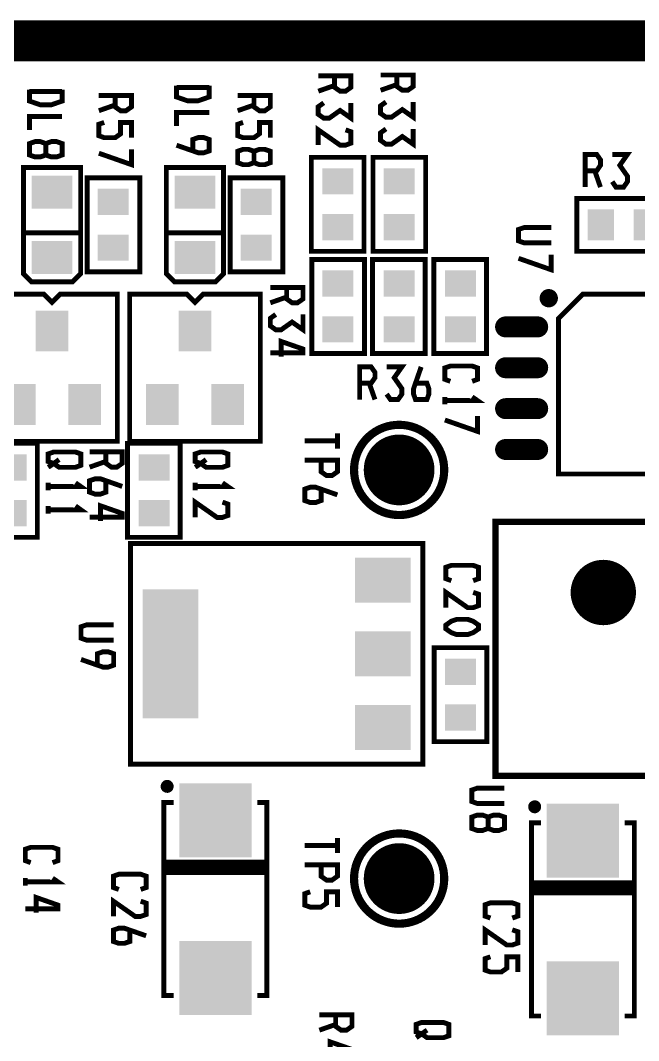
# Model space of a CAD drawing. Extents: x 36 to 154, y -1 to 63.
# Drawn here: x 93.63 to 112.86, y 31.16 to 62.87 of the extents above; entities that cross this region are included whole.
import ezdxf

# ---------------------------------------------------------------- set-up
doc = ezdxf.new("R2010")
doc.units = 0
doc.header["$MEASUREMENT"] = 0
doc.layers.get('0').update_dxf_attribs({"linetype": 'CONTINUOUS'})
for name, color, linetype in [('25-336-0_BOT', 7, 'CONTINUOUS'), ('25-336-0_DRD', 7, 'CONTINUOUS'), ('25-336-0_SST', 1, 'CONTINUOUS'), ('25-336-0_TOP', 4, 'CONTINUOUS'), ('THRUHOLE_TAP', 10, 'CONTINUOUS')]:
    doc.layers.add(name, color=color, linetype=linetype)

# ---------------------------------------------------------------- blocks, each defined once
blk = doc.blocks.new('ROUND_10')
at = {"const_width": 1.016}
blk.add_lwpolyline([(-0.508, 0, 1), (0.508, 0, 1)], format="xyb", close=True, dxfattribs=at)
blk = doc.blocks.new('ROUND_32')
at = {"const_width": 1.09982}
blk.add_lwpolyline([(-0.54991, 0, 1), (0.54991, 0, 1)], format="xyb", close=True, dxfattribs=at)
blk = doc.blocks.new('RECTANGLE_1')
blk.add_solid([(0.4826, 0.4064), (0.4826, -0.4064), (-0.4826, 0.4064), (-0.4826, -0.4064)])
blk = doc.blocks.new('RECTANGLE_7')
blk.add_solid([(0.4064, 0.4826), (0.4064, -0.4826), (-0.4064, 0.4826), (-0.4064, -0.4826)])
blk = doc.blocks.new('RECTANGLE_8')
blk.add_solid([(1.12522, 1.14935), (1.12522, -1.14935), (-1.12522, 1.14935), (-1.12522, -1.14935)])
blk = doc.blocks.new('RECTANGLE_19')
blk.add_solid([(0.63627, 0.51308), (0.63627, -0.51308), (-0.63627, 0.51308), (-0.63627, -0.51308)])
blk = doc.blocks.new('RECTANGLE_40')
blk.add_solid([(0.508, 0.635), (0.508, -0.635), (-0.508, 0.635), (-0.508, -0.635)])
blk = doc.blocks.new('OBLONG_49')
at = {"const_width": 0.65024}
blk.add_lwpolyline([(0.50038, 0), (-0.50038, 0)], dxfattribs=at)
at = {"const_width": 0.32512}
for points in [[(-0.66294, 0, 1), (-0.33782, 0, 1)], [(0.33782, 0, 1), (0.66294, 0, 1)]]:
    blk.add_lwpolyline(points, format="xyb", close=True, dxfattribs=at)
blk = doc.blocks.new('RECTANGLE_50')
blk.add_solid([(0.8636, 2.0066), (0.8636, -2.0066), (-0.8636, 2.0066), (-0.8636, -2.0066)])
blk = doc.blocks.new('RECTANGLE_51')
blk.add_solid([(0.8636, 0.6985), (0.8636, -0.6985), (-0.8636, 0.6985), (-0.8636, -0.6985)])
blk = doc.blocks.new('ROUND_11')
at = {"const_width": 0.50038}
blk.add_lwpolyline([(-0.25019, 0, 1), (0.25019, 0, 1)], format="xyb", close=True, dxfattribs=at)
blk = doc.blocks.new('ROUND_66')
at = {"const_width": 0.54991}
blk.add_lwpolyline([(-0.274954, 0, 1), (0.274954, 0, 1)], format="xyb", close=True, dxfattribs=at)

msp = doc.modelspace()

# ---------------------------------------------------------------- linework, layer by layer
at = {"layer": '25-336-0_DRD'}
for points, const_width in [([(38.1, 0), (153.67, 0), (153.67, 62.23), (36.83, 62.23), (36.83, 0), (38.1, 0)], 1.27), ([(105.41, 49.53), (104.775, 48.895)], 0.254), ([(106.045, 48.895), (105.41, 49.53)], 0.254), ([(104.775, 48.895), (105.41, 48.26)], 0.254), ([(105.41, 48.26), (106.045, 48.895)], 0.254), ([(111.125, 45.72), (111.125, 44.45)], 0.254), ([(112.395, 45.72), (111.125, 45.72)], 0.254), ([(111.76, 45.72), (111.76, 44.45)], 0.254), ([(112.395, 44.45), (112.395, 45.72)], 0.254), ([(112.395, 45.085), (111.125, 45.085)], 0.254), ([(111.125, 44.45), (112.395, 44.45)], 0.254), ([(105.41, 36.83), (104.775, 36.195)], 0.254), ([(106.045, 36.195), (105.41, 36.83)], 0.254), ([(104.775, 36.195), (105.41, 35.56)], 0.254), ([(105.41, 35.56), (106.045, 36.195)], 0.254)]:
    msp.add_lwpolyline(points, dxfattribs=dict(at, const_width=const_width))
at = {"layer": '25-336-0_SST'}
for points, const_width in [([(103.4034, 61.14034), (103.4034, 60.78474), (103.57358, 60.66536), (103.74376, 60.66536), (103.9114, 60.78474), (103.9114, 61.14034), (102.8954, 61.14034)], 0.1524), ([(105.34142, 61.16828), (105.34142, 60.81268), (105.50906, 60.6933), (105.67924, 60.6933), (105.84942, 60.81268), (105.84942, 61.16828), (104.83342, 61.16828)], 0.1524), ([(98.48596, 60.84062), (98.48596, 60.48502), (98.82378, 60.36818), (99.16414, 60.36818), (99.50196, 60.48502), (99.50196, 60.84062)], 0.1524), ([(103.4034, 60.84316), (102.8954, 60.66536)], 0.1524), ([(105.34142, 60.8711), (104.83342, 60.6933)], 0.1524), ([(93.91396, 60.71362), (93.91396, 60.35802), (94.25178, 60.24118), (94.59214, 60.24118), (94.92996, 60.35802), (94.92996, 60.71362)], 0.1524), ([(93.91396, 60.6552), (94.92996, 60.6552)], 0.1524), ([(96.57842, 60.53328), (96.57842, 60.17768), (96.74606, 60.0583), (96.91624, 60.0583), (97.08642, 60.17768), (97.08642, 60.53328), (96.07042, 60.53328)], 0.1524), ([(98.48596, 60.7822), (99.50196, 60.7822)], 0.1524), ([(100.89642, 60.53328), (100.89642, 60.17768), (101.06406, 60.0583), (101.23424, 60.0583), (101.40442, 60.17768), (101.40442, 60.53328), (100.38842, 60.53328)], 0.1524), ([(96.57842, 60.2361), (96.07042, 60.0583)], 0.1524), ([(100.89642, 60.2361), (100.38842, 60.0583)], 0.1524), ([(103.06558, 60.30214), (102.8954, 60.18276), (102.8954, 59.94654), (103.06558, 59.82716), (103.23576, 59.82716), (103.57358, 60.06592), (103.9114, 59.82716), (103.9114, 60.30214)], 0.1524), ([(105.00106, 60.33008), (104.83342, 60.2107), (104.83342, 59.97448), (105.00106, 59.8551), (105.17124, 59.8551), (105.50906, 60.09386), (105.84942, 59.8551), (105.84942, 60.33008)], 0.1524), ([(93.91396, 59.4614), (93.91396, 59.87542), (94.92996, 59.87542)], 0.1524), ([(98.48596, 59.5884), (98.48596, 60.00242), (99.50196, 60.00242)], 0.1524), ([(96.23806, 59.69508), (96.07042, 59.63666), (96.07042, 59.28106), (96.23806, 59.2201), (96.57842, 59.2201), (96.74606, 59.33948), (96.74606, 59.69508), (97.08642, 59.69508), (97.08642, 59.2201)], 0.1524), ([(100.55606, 59.69508), (100.38842, 59.63666), (100.38842, 59.28106), (100.55606, 59.2201), (100.89642, 59.2201), (101.06406, 59.33948), (101.06406, 59.69508), (101.40442, 59.69508), (101.40442, 59.2201)], 0.1524), ([(102.8954, 58.98896), (102.8954, 59.46394), (103.57358, 58.98896), (103.74376, 58.98896), (103.9114, 59.04992), (103.9114, 59.40552), (103.74376, 59.46394)], 0.1524), ([(98.99396, 58.80862), (98.99396, 59.16422), (99.16414, 59.22518), (99.33178, 59.22518), (99.50196, 59.16422), (99.50196, 58.80862), (99.33178, 58.7502), (99.16414, 58.7502), (98.48596, 58.98642)], 0.1524), ([(105.00106, 59.49188), (104.83342, 59.3725), (104.83342, 59.13628), (105.00106, 59.0169), (105.17124, 59.0169), (105.50906, 59.25566), (105.84942, 59.0169), (105.84942, 59.49188)], 0.1524), ([(94.42196, 58.68162), (94.59214, 58.6232), (94.75978, 58.6232), (94.92996, 58.68162), (94.92996, 59.03722), (94.75978, 59.09818), (94.59214, 59.09818), (94.42196, 59.03722), (94.42196, 58.68162), (94.25178, 58.6232), (94.08414, 58.6232), (93.91396, 58.68162), (93.91396, 59.03722), (94.08414, 59.09818), (94.25178, 59.09818), (94.42196, 59.03722)], 0.1524), ([(96.07042, 58.7375), (97.08642, 58.3819), (97.08642, 58.85688)], 0.1524), ([(100.89642, 58.44286), (101.06406, 58.3819), (101.23424, 58.3819), (101.40442, 58.44286), (101.40442, 58.79846), (101.23424, 58.85688), (101.06406, 58.85688), (100.89642, 58.79846), (100.89642, 58.44286), (100.72624, 58.3819), (100.55606, 58.3819), (100.38842, 58.44286), (100.38842, 58.79846), (100.55606, 58.85688), (100.72624, 58.85688), (100.89642, 58.79846)], 0.1524), ([(102.6795, 58.6105), (102.6795, 55.6895), (104.3178, 55.6895), (104.3178, 58.6105), (102.6795, 58.6105)], 0.1524), ([(106.2355, 55.6895), (106.2355, 58.6105), (104.5972, 58.6105), (104.5972, 55.6895), (106.2355, 55.6895)], 0.1524), ([(111.19866, 58.1914), (111.55426, 58.1914), (111.6711, 58.36158), (111.6711, 58.53176), (111.55426, 58.6994), (111.19866, 58.6994), (111.19866, 57.6834)], 0.1524), ([(112.03686, 57.85358), (112.1537, 57.6834), (112.39246, 57.6834), (112.5093, 57.85358), (112.5093, 58.02376), (112.27308, 58.36158), (112.5093, 58.6994), (112.03686, 58.6994)], 0.1524), ([(95.25, 54.737), (93.98, 54.737), (93.726, 54.991), (93.726, 58.293), (95.504, 58.293), (95.504, 54.991), (95.25, 54.737)], 0.1524), ([(99.695, 54.737), (98.425, 54.737), (98.171, 54.991), (98.171, 58.293), (99.949, 58.293), (99.949, 54.991), (99.695, 54.737)], 0.1524), ([(97.3455, 55.0545), (97.3455, 57.9755), (95.7072, 57.9755), (95.7072, 55.0545), (97.3455, 55.0545)], 0.1524), ([(101.7905, 55.0545), (101.7905, 57.9755), (100.1522, 57.9755), (100.1522, 55.0545), (101.7905, 55.0545)], 0.1524), ([(111.4933, 58.1914), (111.6711, 57.6834)], 0.1524), ([(110.9345, 55.6895), (113.8555, 55.6895), (113.8555, 57.3278), (110.9345, 57.3278), (110.9345, 55.6895)], 0.1524), ([(110.13948, 55.95366), (109.29366, 55.95366), (109.12348, 56.01208), (109.12348, 56.36768), (109.29366, 56.4261), (110.13948, 56.4261)], 0.1524), ([(95.504, 56.261), (93.726, 56.261)], 0.1524), ([(99.949, 56.261), (98.171, 56.261)], 0.1524), ([(104.3305, 52.5145), (104.3305, 55.4355), (102.6922, 55.4355), (102.6922, 52.5145), (104.3305, 52.5145)], 0.1524), ([(104.5845, 55.4355), (104.5845, 52.5145), (106.2228, 52.5145), (106.2228, 55.4355), (104.5845, 55.4355)], 0.1524), ([(106.4895, 55.4355), (106.4895, 52.5145), (108.1278, 52.5145), (108.1278, 55.4355), (106.4895, 55.4355)], 0.1524), ([(109.12348, 55.47106), (110.13948, 55.11546), (110.13948, 55.5879)], 0.1524), ([(101.91242, 54.56428), (101.91242, 54.20868), (102.08006, 54.0893), (102.25024, 54.0893), (102.42042, 54.20868), (102.42042, 54.56428), (101.40442, 54.56428)], 0.1524), ([(92.583, 49.784), (96.647, 49.784), (96.647, 54.356), (94.869, 54.356), (94.615, 54.102), (94.361, 54.356), (92.583, 54.356), (92.583, 49.784)], 0.1524), ([(97.028, 49.784), (101.092, 49.784), (101.092, 54.356), (99.314, 54.356), (99.06, 54.102), (98.806, 54.356), (97.028, 54.356), (97.028, 49.784)], 0.1524), ([(101.91242, 54.2671), (101.40442, 54.0893)], 0.1524), ([(110.26902, 54.26202), (109.85754, 54.26202)], 0.1524), ([(110.1852, 54.39918), (109.93882, 54.39918)], 0.1524), ([(109.9566, 54.40934), (109.9566, 54.0512)], 0.1524), ([(110.09376, 54.43728), (110.09376, 54.02326)], 0.1524), ([(110.23092, 54.35346), (110.23092, 54.10708)], 0.1524), ([(111.125, 54.356), (114.173, 54.356), (114.173, 48.768), (110.363, 48.768), (110.363, 53.594), (111.125, 54.356)], 0.1524), ([(110.24108, 54.12486), (109.88294, 54.12486)], 0.1524), ([(101.57206, 53.72608), (101.40442, 53.6067), (101.40442, 53.37048), (101.57206, 53.2511), (101.74224, 53.2511), (102.08006, 53.48986), (102.42042, 53.2511), (102.42042, 53.72608)], 0.1524), ([(101.74224, 52.4129), (101.74224, 52.88788), (102.42042, 52.65166), (102.42042, 52.53228), (101.40442, 52.53228)], 0.1524), ([(104.18318, 51.58994), (104.53878, 51.58994), (104.65816, 51.76012), (104.65816, 51.92776), (104.53878, 52.09794), (104.18318, 52.09794), (104.18318, 51.08194)], 0.1524), ([(105.02138, 51.25212), (105.14076, 51.08194), (105.37698, 51.08194), (105.49636, 51.25212), (105.49636, 51.41976), (105.2576, 51.76012), (105.49636, 52.09794), (105.02138, 52.09794)], 0.1524), ([(105.918, 51.58994), (106.2736, 51.58994), (106.33456, 51.41976), (106.33456, 51.25212), (106.2736, 51.08194), (105.918, 51.08194), (105.85958, 51.25212), (105.85958, 51.41976), (106.0958, 52.09794)], 0.1524), ([(107.00258, 51.64836), (106.8324, 51.70932), (106.8324, 52.06492), (107.00258, 52.12334), (107.68076, 52.12334), (107.8484, 52.06492), (107.8484, 51.70932), (107.68076, 51.64836)], 0.1524), ([(104.48036, 51.58994), (104.65816, 51.08194)], 0.1524), ([(106.8324, 50.92954), (106.8324, 51.16576)], 0.1524), ([(106.8324, 51.04892), (107.8484, 51.04892), (107.68076, 51.16576)], 0.1524), ([(106.8324, 50.44694), (107.8484, 50.09134), (107.8484, 50.56632)], 0.1524), ([(103.48976, 49.55794), (103.48976, 50.03292)], 0.1524), ([(92.5195, 49.7205), (92.5195, 46.7995), (94.1578, 46.7995), (94.1578, 49.7205), (92.5195, 49.7205)], 0.1524), ([(96.9645, 49.7205), (96.9645, 46.7995), (98.6028, 46.7995), (98.6028, 49.7205), (96.9645, 49.7205)], 0.1524), ([(102.47376, 49.7967), (103.48976, 49.7967)], 0.1524), ([(94.6658, 49.45126), (94.49562, 49.39284), (94.49562, 49.15408), (94.6658, 49.09566), (94.83598, 48.97628), (95.34398, 48.97628), (95.51162, 49.03724), (95.51162, 49.39284), (95.34398, 49.45126), (94.6658, 49.45126)], 0.1524), ([(96.2914, 49.45634), (96.2914, 49.10074), (96.46158, 48.98136), (96.63176, 48.98136), (96.7994, 49.10074), (96.7994, 49.45634), (95.7834, 49.45634)], 0.1524), ([(99.2378, 49.45126), (99.06762, 49.39284), (99.06762, 49.15408), (99.2378, 49.09566), (99.40798, 48.97628), (99.91598, 48.97628), (100.08362, 49.03724), (100.08362, 49.39284), (99.91598, 49.45126), (99.2378, 49.45126)], 0.1524), ([(94.83598, 49.21504), (94.49562, 48.97628)], 0.1524), ([(96.2914, 49.15916), (95.7834, 48.98136)], 0.1524), ([(99.40798, 49.21504), (99.06762, 48.97628)], 0.1524), ([(102.98176, 49.19472), (102.98176, 48.83912), (103.15194, 48.71974), (103.32212, 48.71974), (103.48976, 48.83912), (103.48976, 49.19472), (102.47376, 49.19472)], 0.1524), ([(94.49562, 48.25746), (94.49562, 48.49368)], 0.1524), ([(94.49562, 48.37684), (95.51162, 48.37684), (95.34398, 48.49368)], 0.1524), ([(96.2914, 48.55972), (96.2914, 48.20412), (96.12376, 48.14316), (95.95358, 48.14316), (95.7834, 48.20412), (95.7834, 48.55972), (95.95358, 48.61814), (96.12376, 48.61814), (96.7994, 48.38192)], 0.1524), ([(99.06762, 48.25746), (99.06762, 48.49368)], 0.1524), ([(99.06762, 48.37684), (100.08362, 48.37684), (99.91598, 48.49368)], 0.1524), ([(102.98176, 48.2981), (102.98176, 47.9425), (102.81412, 47.88154), (102.64394, 47.88154), (102.47376, 47.9425), (102.47376, 48.2981), (102.64394, 48.35652), (102.81412, 48.35652), (103.48976, 48.1203)], 0.1524), ([(96.12376, 47.30496), (96.12376, 47.77994), (96.7994, 47.54372), (96.7994, 47.42434), (95.7834, 47.42434)], 0.1524), ([(99.06762, 47.41926), (99.06762, 47.89424), (99.7458, 47.41926), (99.91598, 47.41926), (100.08362, 47.47768), (100.08362, 47.83328), (99.91598, 47.89424)], 0.1524), ([(94.49562, 47.53864), (94.49562, 47.77486)], 0.1524), ([(94.49562, 47.65548), (95.51162, 47.65548), (95.34398, 47.77486)], 0.1524), ([(120.19534, 47.08398), (120.20042, 47.28464), (108.40466, 47.28464), (108.40466, 39.39032), (120.19534, 39.39032), (120.19534, 47.08398)], 0.20066), ([(106.1466, 39.751), (106.1466, 46.609), (97.0534, 46.609), (97.0534, 39.751), (106.1466, 39.751)], 0.1524), ([(107.03306, 45.4533), (106.86542, 45.51426), (106.86542, 45.86986), (107.03306, 45.92828), (107.71124, 45.92828), (107.88142, 45.86986), (107.88142, 45.51426), (107.71124, 45.4533)], 0.1524), ([(106.86542, 44.6151), (106.86542, 45.09008), (107.54106, 44.6151), (107.71124, 44.6151), (107.88142, 44.67606), (107.88142, 45.03166), (107.71124, 45.09008)], 0.1524), ([(96.5327, 43.60672), (95.68688, 43.60672), (95.5167, 43.66514), (95.5167, 44.02074), (95.68688, 44.07916), (96.5327, 44.07916)], 0.1524), ([(106.86542, 44.07408), (107.03306, 44.19346), (107.20324, 44.25188), (107.54106, 44.25188), (107.71124, 44.19346), (107.88142, 44.07408), (107.88142, 43.9547), (107.71124, 43.83786), (107.54106, 43.7769), (107.20324, 43.7769), (107.03306, 43.83786), (106.86542, 43.9547), (106.86542, 44.07408)], 0.1524), ([(108.1405, 40.4495), (108.1405, 43.3705), (106.5022, 43.3705), (106.5022, 40.4495), (108.1405, 40.4495)], 0.1524), ([(96.0247, 42.82694), (96.0247, 43.18254), (96.19488, 43.24096), (96.36506, 43.24096), (96.5327, 43.18254), (96.5327, 42.82694), (96.36506, 42.76852), (96.19488, 42.76852), (95.5167, 43.00474)], 0.1524), ([(98.31832, 39.03472), (98.07194, 39.03472)], 0.1524), ([(98.2472, 39.17188), (98.14052, 39.17188)], 0.1524), ([(98.171, 39.18204), (98.171, 38.93566)], 0.1524), ([(98.30816, 39.11092), (98.30816, 39.00678)], 0.1524), ([(108.68406, 38.52926), (107.83824, 38.52926), (107.66806, 38.59022), (107.66806, 38.94582), (107.83824, 39.00424), (108.68406, 39.00424)], 0.1524), ([(98.39452, 38.55974), (98.0948, 38.55974), (98.0948, 32.56026), (98.39452, 32.56026)], 0.1524), ([(100.99548, 38.55974), (101.2952, 38.55974), (101.2952, 32.56026), (100.99548, 32.56026)], 0.1524), ([(109.74832, 38.39972), (109.50194, 38.39972)], 0.1524), ([(109.6772, 38.53688), (109.57052, 38.53688)], 0.1524), ([(109.601, 38.54704), (109.601, 38.30066)], 0.1524), ([(109.73816, 38.47592), (109.73816, 38.37178)], 0.1524), ([(108.17606, 37.75202), (108.34624, 37.69106), (108.51642, 37.69106), (108.68406, 37.75202), (108.68406, 38.10762), (108.51642, 38.16604), (108.34624, 38.16604), (108.17606, 38.10762), (108.17606, 37.75202), (108.00842, 37.69106), (107.83824, 37.69106), (107.66806, 37.75202), (107.66806, 38.10762), (107.83824, 38.16604), (108.00842, 38.16604), (108.17606, 38.10762)], 0.1524), ([(109.82452, 37.92474), (109.5248, 37.92474), (109.5248, 31.92526), (109.82452, 31.92526)], 0.1524), ([(112.42548, 37.92474), (112.7252, 37.92474), (112.7252, 31.92526), (112.42548, 31.92526)], 0.1524), ([(103.48976, 36.98494), (103.48976, 37.45992)], 0.1524), ([(93.95206, 36.6903), (93.78442, 36.75126), (93.78442, 37.10686), (93.95206, 37.16528), (94.63024, 37.16528), (94.80042, 37.10686), (94.80042, 36.75126), (94.63024, 36.6903)], 0.1524), ([(102.47376, 37.2237), (103.48976, 37.2237)], 0.1524), ([(98.1075, 36.703), (98.1075, 36.3855)], 0.1524), ([(101.2825, 36.703), (98.1075, 36.703)], 0.1524), ([(98.2091, 36.703), (98.2091, 36.3855)], 0.1524), ([(98.34626, 36.703), (98.34626, 36.3855)], 0.1524), ([(98.48342, 36.703), (98.48342, 36.3855)], 0.1524), ([(98.62058, 36.703), (98.62058, 36.3855)], 0.1524), ([(98.75774, 36.703), (98.75774, 36.3855)], 0.1524), ([(98.8949, 36.703), (98.8949, 36.3855)], 0.1524), ([(99.03206, 36.703), (99.03206, 36.3855)], 0.1524), ([(99.16922, 36.703), (99.16922, 36.3855)], 0.1524), ([(99.30638, 36.703), (99.30638, 36.3855)], 0.1524), ([(99.44354, 36.703), (99.44354, 36.3855)], 0.1524), ([(99.5807, 36.703), (99.5807, 36.3855)], 0.1524), ([(99.71786, 36.703), (99.71786, 36.3855)], 0.1524), ([(99.85502, 36.703), (99.85502, 36.3855)], 0.1524), ([(99.99218, 36.703), (99.99218, 36.3855)], 0.1524), ([(100.12934, 36.703), (100.12934, 36.3855)], 0.1524), ([(100.2665, 36.703), (100.2665, 36.3855)], 0.1524), ([(100.40366, 36.703), (100.40366, 36.3855)], 0.1524), ([(100.54082, 36.703), (100.54082, 36.3855)], 0.1524), ([(100.67798, 36.703), (100.67798, 36.3855)], 0.1524), ([(100.81514, 36.703), (100.81514, 36.3855)], 0.1524), ([(100.9523, 36.703), (100.9523, 36.3855)], 0.1524), ([(101.08946, 36.703), (101.08946, 36.3855)], 0.1524), ([(101.22662, 36.703), (101.22662, 36.3855)], 0.1524), ([(101.2825, 36.703), (101.2825, 36.3855)], 0.1524), ([(101.2825, 36.62426), (98.1075, 36.62426)], 0.1524), ([(101.2825, 36.4871), (98.1075, 36.4871)], 0.1524), ([(101.2825, 36.3855), (98.1075, 36.3855)], 0.1524), ([(102.98176, 36.62172), (102.98176, 36.26612), (103.15194, 36.14674), (103.32212, 36.14674), (103.48976, 36.26612), (103.48976, 36.62172), (102.47376, 36.62172)], 0.1524), ([(93.78442, 35.97148), (93.78442, 36.2077)], 0.1524), ([(93.78442, 36.09086), (94.80042, 36.09086), (94.63024, 36.2077)], 0.1524), ([(96.69272, 35.85718), (96.52508, 35.9156), (96.52508, 36.2712), (96.69272, 36.32962), (97.3709, 36.32962), (97.54108, 36.2712), (97.54108, 35.9156), (97.3709, 35.85718)], 0.1524), ([(102.64394, 35.78352), (102.47376, 35.7251), (102.47376, 35.3695), (102.64394, 35.30854), (102.98176, 35.30854), (103.15194, 35.42792), (103.15194, 35.78352), (103.48976, 35.78352), (103.48976, 35.30854)], 0.1524), ([(109.5375, 36.068), (109.5375, 35.7505)], 0.1524), ([(112.7125, 36.068), (109.5375, 36.068)], 0.1524), ([(112.7125, 35.98926), (109.5375, 35.98926)], 0.1524), ([(112.7125, 35.8521), (109.5375, 35.8521)], 0.1524), ([(109.6391, 36.068), (109.6391, 35.7505)], 0.1524), ([(109.77626, 36.068), (109.77626, 35.7505)], 0.1524), ([(109.91342, 36.068), (109.91342, 35.7505)], 0.1524), ([(110.05058, 36.068), (110.05058, 35.7505)], 0.1524), ([(110.18774, 36.068), (110.18774, 35.7505)], 0.1524), ([(110.3249, 36.068), (110.3249, 35.7505)], 0.1524), ([(110.46206, 36.068), (110.46206, 35.7505)], 0.1524), ([(110.59922, 36.068), (110.59922, 35.7505)], 0.1524), ([(110.73638, 36.068), (110.73638, 35.7505)], 0.1524), ([(110.87354, 36.068), (110.87354, 35.7505)], 0.1524), ([(111.0107, 36.068), (111.0107, 35.7505)], 0.1524), ([(111.14786, 36.068), (111.14786, 35.7505)], 0.1524), ([(111.28502, 36.068), (111.28502, 35.7505)], 0.1524), ([(111.42218, 36.068), (111.42218, 35.7505)], 0.1524), ([(111.55934, 36.068), (111.55934, 35.7505)], 0.1524), ([(111.6965, 36.068), (111.6965, 35.7505)], 0.1524), ([(111.83366, 36.068), (111.83366, 35.7505)], 0.1524), ([(111.97082, 36.068), (111.97082, 35.7505)], 0.1524), ([(112.10798, 36.068), (112.10798, 35.7505)], 0.1524), ([(112.24514, 36.068), (112.24514, 35.7505)], 0.1524), ([(112.3823, 36.068), (112.3823, 35.7505)], 0.1524), ([(112.51946, 36.068), (112.51946, 35.7505)], 0.1524), ([(112.65662, 36.068), (112.65662, 35.7505)], 0.1524), ([(112.7125, 36.068), (112.7125, 35.7505)], 0.1524), ([(94.12224, 35.13328), (94.12224, 35.60826), (94.80042, 35.3695), (94.80042, 35.25266), (93.78442, 35.25266)], 0.1524), ([(96.52508, 35.01898), (96.52508, 35.49142), (97.20072, 35.01898), (97.3709, 35.01898), (97.54108, 35.0774), (97.54108, 35.433), (97.3709, 35.49142)], 0.1524), ([(108.24972, 34.96818), (108.08208, 35.0266), (108.08208, 35.3822), (108.24972, 35.44062), (108.9279, 35.44062), (109.09808, 35.3822), (109.09808, 35.0266), (108.9279, 34.96818)], 0.1524), ([(112.7125, 35.7505), (109.5375, 35.7505)], 0.1524), ([(97.03308, 34.5948), (97.03308, 34.2392), (96.8629, 34.18078), (96.69272, 34.18078), (96.52508, 34.2392), (96.52508, 34.5948), (96.69272, 34.65322), (96.8629, 34.65322), (97.54108, 34.417)], 0.1524), ([(108.08208, 34.12998), (108.08208, 34.60242), (108.75772, 34.12998), (108.9279, 34.12998), (109.09808, 34.1884), (109.09808, 34.544), (108.9279, 34.60242)], 0.1524), ([(108.24972, 33.76422), (108.08208, 33.7058), (108.08208, 33.3502), (108.24972, 33.29178), (108.59008, 33.29178), (108.75772, 33.40862), (108.75772, 33.76422), (109.09808, 33.76422), (109.09808, 33.29178)], 0.1524), ([(103.43642, 31.95828), (103.43642, 31.60268), (103.60406, 31.4833), (103.77424, 31.4833), (103.94442, 31.60268), (103.94442, 31.95828), (102.92842, 31.95828)], 0.1524), ([(103.43642, 31.6611), (102.92842, 31.4833)], 0.1524), ([(106.11104, 31.7246), (105.94086, 31.66364), (105.94086, 31.42742), (106.11104, 31.369), (106.27868, 31.24962), (106.78668, 31.24962), (106.95686, 31.30804), (106.95686, 31.66364), (106.78668, 31.7246), (106.11104, 31.7246)], 0.1524), ([(106.27868, 31.48584), (105.94086, 31.24962)], 0.1524), ([(103.26624, 30.6451), (103.26624, 31.12008), (103.94442, 30.88386), (103.94442, 30.76448), (102.92842, 30.76448)], 0.1524)]:
    msp.add_lwpolyline(points, dxfattribs=dict(at, const_width=const_width))
for points, const_width in [([(110.06328, 54.43982, 0.4142136), (109.855, 54.23154)], 0.1524), ([(109.855, 54.23154, 0.4142136), (110.06328, 54.02326)], 0.1524), ([(110.27156, 54.23154, 0.4142136), (110.06328, 54.43982)], 0.1524), ([(110.06328, 54.02326, 0.4142136), (110.27156, 54.23154)], 0.1524), ([(105.41, 50.29708, 0.4142136), (104.00792, 48.895)], 0.254), ([(106.81208, 48.895, 0.4142136), (105.41, 50.29708)], 0.254), ([(104.00792, 48.895, 0.4142136), (105.41, 47.49292)], 0.254), ([(105.41, 47.49292, 0.4142136), (106.81208, 48.895)], 0.254), ([(98.19386, 39.18458, 0.4142136), (98.0694, 39.06012)], 0.1524), ([(98.0694, 39.06012, 0.4142136), (98.19386, 38.93566)], 0.1524), ([(98.32086, 39.06012, 0.4142136), (98.19386, 39.18712)], 0.1524), ([(98.19386, 38.93312, 0.4142136), (98.32086, 39.06012)], 0.1524), ([(109.62386, 38.54958, 0.4142136), (109.4994, 38.42512)], 0.1524), ([(109.4994, 38.42512, 0.4142136), (109.62386, 38.30066)], 0.1524), ([(109.75086, 38.42512, 0.4142136), (109.62386, 38.55212)], 0.1524), ([(109.62386, 38.29812, 0.4142136), (109.75086, 38.42512)], 0.1524), ([(105.41, 37.59708, 0.4142136), (104.00792, 36.195)], 0.254), ([(106.81208, 36.195, 0.4142136), (105.41, 37.59708)], 0.254), ([(104.00792, 36.195, 0.4142136), (105.41, 34.79292)], 0.254), ([(105.41, 34.79292, 0.4142136), (106.81208, 36.195)], 0.254)]:
    msp.add_lwpolyline(points, format="xyb", dxfattribs=dict(at, const_width=const_width))

# ---------------------------------------------------------------- block references
at = {"layer": '25-336-0_BOT'}
for name, p in [('ROUND_32', (105.41, 48.895)), ('ROUND_10', (111.76, 45.085)), ('ROUND_32', (105.41, 36.195))]:
    msp.add_blockref(name, p, dxfattribs=at)
at = {"layer": '25-336-0_TOP'}
for name, p in [('RECTANGLE_19', (94.615, 57.531)), ('RECTANGLE_19', (99.06, 57.531)), ('RECTANGLE_1', (103.505, 57.8612)), ('RECTANGLE_1', (105.41, 57.8612)), ('RECTANGLE_1', (96.52, 57.2262)), ('RECTANGLE_1', (100.965, 57.2262)), ('RECTANGLE_1', (103.505, 56.4388)), ('RECTANGLE_1', (105.41, 56.4388)), ('RECTANGLE_7', (111.6838, 56.515)), ('RECTANGLE_7', (113.1062, 56.515)), ('RECTANGLE_1', (96.52, 55.8038)), ('RECTANGLE_1', (100.965, 55.8038)), ('RECTANGLE_19', (94.615, 55.499)), ('RECTANGLE_19', (99.06, 55.499)), ('RECTANGLE_1', (103.505, 54.6862)), ('RECTANGLE_1', (105.41, 54.6862)), ('RECTANGLE_1', (107.315, 54.6862)), ('RECTANGLE_40', (94.615, 53.213)), ('RECTANGLE_40', (99.06, 53.213)), ('RECTANGLE_1', (103.505, 53.2638)), ('RECTANGLE_1', (105.41, 53.2638)), ('RECTANGLE_1', (107.315, 53.2638)), ('OBLONG_49', (109.22, 53.34)), ('OBLONG_49', (109.22, 52.07)), ('RECTANGLE_40', (93.599, 50.927)), ('RECTANGLE_40', (95.631, 50.927)), ('RECTANGLE_40', (98.044, 50.927)), ('RECTANGLE_40', (100.076, 50.927)), ('OBLONG_49', (109.22, 50.8)), ('ROUND_32', (105.41, 48.895)), ('OBLONG_49', (109.22, 49.53)), ('RECTANGLE_1', (93.345, 48.9712)), ('RECTANGLE_1', (97.79, 48.9712)), ('RECTANGLE_1', (93.345, 47.5488)), ('RECTANGLE_1', (97.79, 47.5488)), ('RECTANGLE_51', (104.902, 45.466)), ('ROUND_10', (111.76, 45.085)), ('RECTANGLE_50', (98.298, 43.18)), ('RECTANGLE_51', (104.902, 43.18)), ('RECTANGLE_1', (107.315, 42.6212)), ('RECTANGLE_51', (104.902, 40.894)), ('RECTANGLE_1', (107.315, 41.1988)), ('RECTANGLE_8', (99.695, 38.00856)), ('RECTANGLE_8', (111.125, 37.37356)), ('ROUND_32', (105.41, 36.195)), ('RECTANGLE_8', (99.695, 33.1089)), ('RECTANGLE_8', (111.125, 32.4739))]:
    msp.add_blockref(name, p, dxfattribs=at)
at = {"layer": 'THRUHOLE_TAP'}
for name, p in [('ROUND_11', (105.41, 48.895)), ('ROUND_66', (111.76, 45.085)), ('ROUND_11', (105.41, 36.195))]:
    msp.add_blockref(name, p, dxfattribs=at)

doc.saveas('drawing.dxf')
